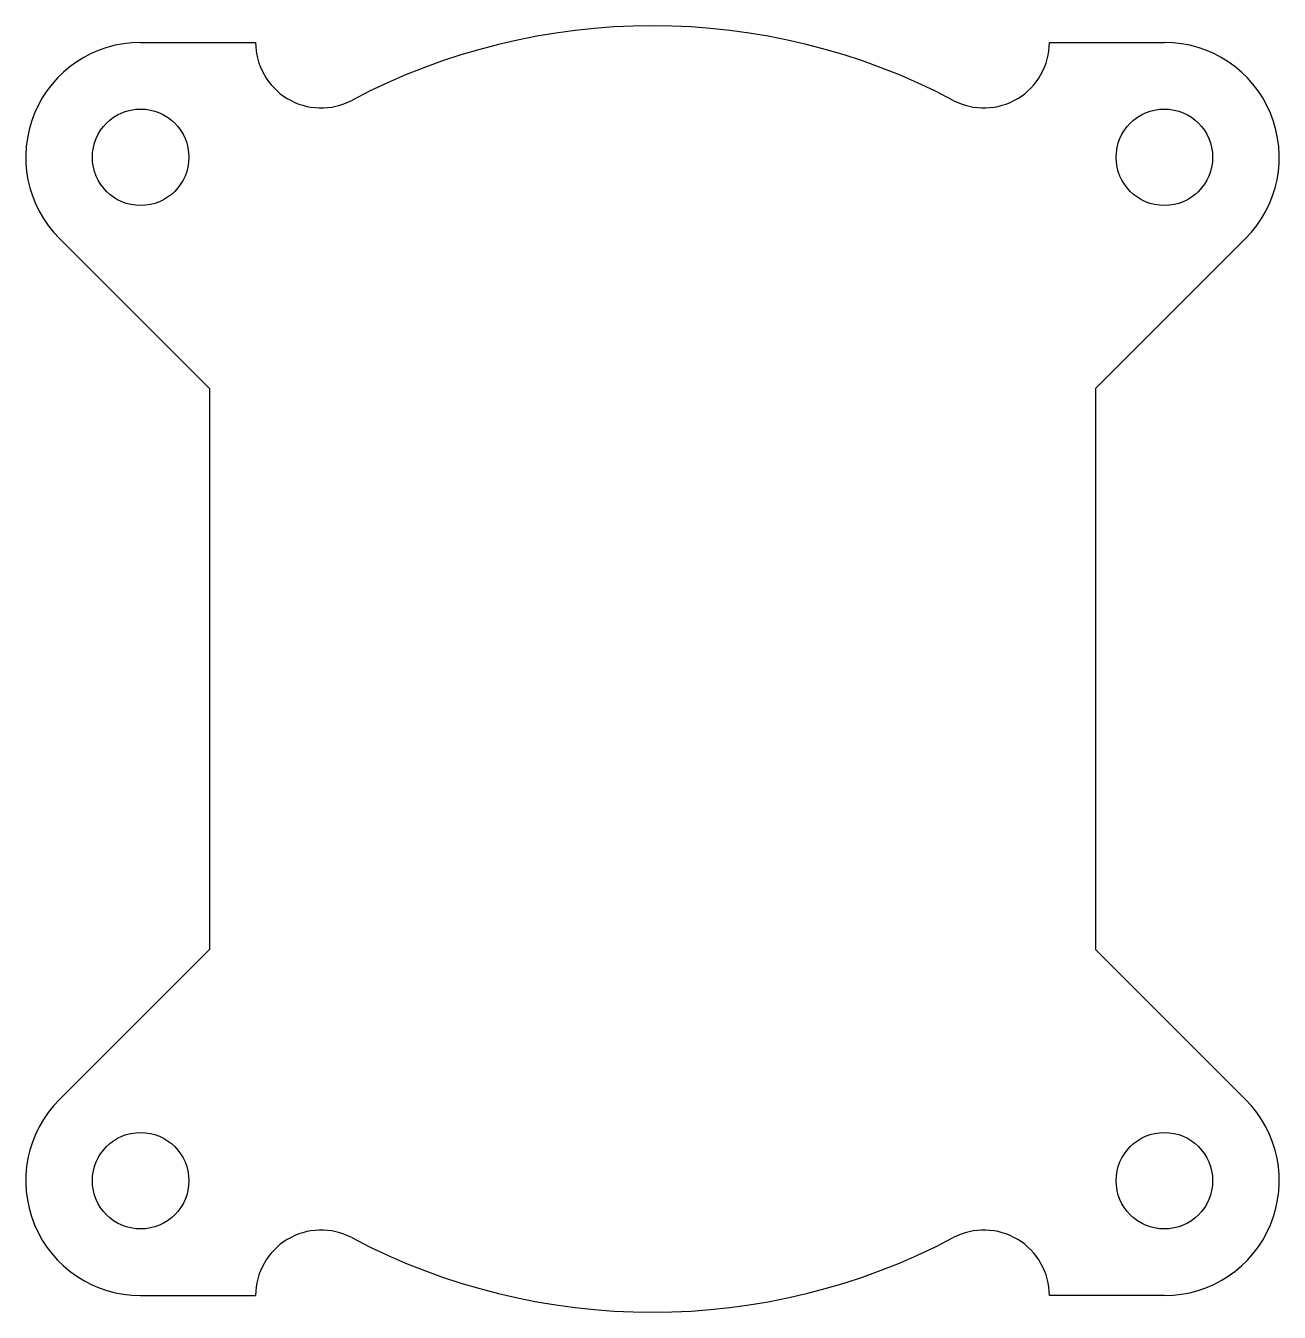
# Model space of a CAD drawing. Header units: millimetres. Extents: x -13.6 to 13.6, y -14 to 14.
import ezdxf

# ---------------------------------------------------------------- set-up
doc = ezdxf.new("R2010")
doc.units = ezdxf.units.MM
doc.layers.add('Sketch002', color=7, linetype='CONTINUOUS')

msp = doc.modelspace()

# ---------------------------------------------------------------- linework, layer by layer
at = {"layer": 'Sketch002'}
for p, q in [((-11.1369, 13.6369), (-8.63693, 13.6369)), ((8.63693, 13.6369), (11.1369, 13.6369)), ((-12.9047, 9.36916), (-9.63693, 6.1014)), ((12.9047, 9.36916), (9.63693, 6.1014)), ((-9.63693, 6.1014), (-9.63693, -6.1014)), ((9.63693, 6.1014), (9.63693, -6.1014)), ((-9.63693, -6.1014), (-12.9047, -9.36916)), ((9.63693, -6.1014), (12.9047, -9.36916)), ((-11.1369, -13.6369), (-8.63693, -13.6369)), ((11.1369, -13.6369), (8.63693, -13.6369))]:
    msp.add_line(p, q, dxfattribs=at)
for centre in [(-11.1369, 11.1369), (11.1369, 11.1369), (-11.1369, -11.1369), (11.1369, -11.1369)]:
    msp.add_circle(centre, 1.05, dxfattribs=at)
for centre, radius, start, end in [((0, 0), 14, 62.1312, 117.869), ((-11.1369, 11.1369), 2.5, 90, -135), ((-7.21089, 13.6369), 1.42604, 180, -62.1312), ((7.21089, 13.6369), 1.42604, -117.869, 0), ((11.1369, 11.1369), 2.5, -45, 90), ((-11.1369, -11.1369), 2.5, 135, -90), ((11.1369, -11.1369), 2.5, -90, 45), ((-7.21089, -13.6369), 1.42604, 62.1312, -180), ((7.21089, -13.6369), 1.42604, 0, 117.869), ((0, 0), 14, -117.869, -62.1312)]:
    msp.add_arc(centre, radius, start, end, dxfattribs=at)

doc.saveas('drawing.dxf')
